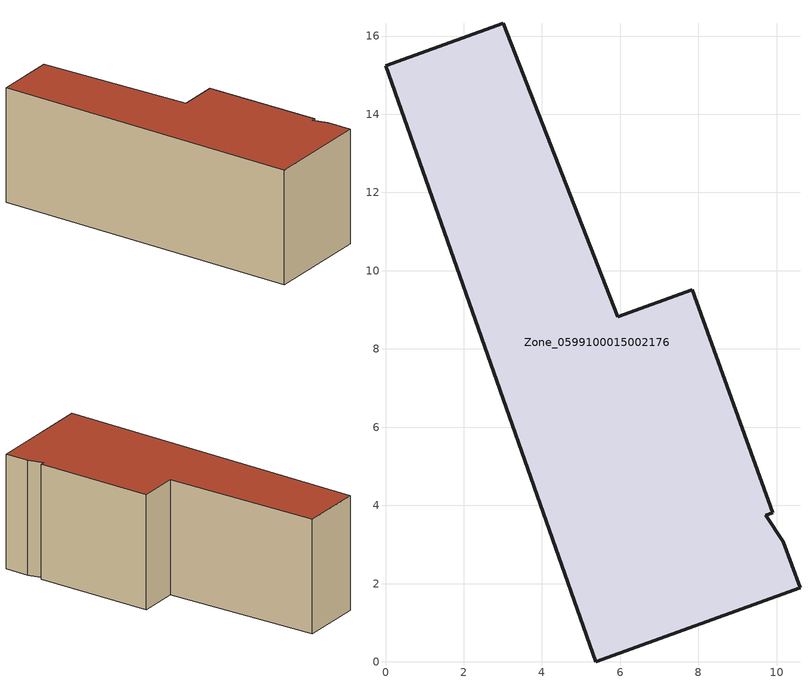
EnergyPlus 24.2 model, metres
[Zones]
Zone_0599100015002176
 floor ground (C_G): 5.37,0 0,15.24 3.01,16.33 5.94,8.82 7.84,9.51 9.9,3.82 9.72,3.75 10.17,3.07 10.6,1.9 z1.04
 wall outside (C_F): 5.94,8.82 3.01,16.33 0,15.24 5.37,0 10.6,1.9 10.17,3.07 9.72,3.75 9.9,3.82 7.84,9.51 5.94,8.82 z1.04:7.07
 roof outside (C_R): 10.17,3.07 9.72,3.75 9.9,3.82 7.84,9.51 5.94,8.82 3.01,16.33 0,15.24 5.37,0 10.6,1.9 z7.07
[BUILDING]
Pand.0599100015002176: North Axis=0; Terrain=City; Loads Convergence Tolerance Value=0.04; Temperature Convergence Tolerance Value=0.4; Solar Distribution=FullExterior; Maximum Number of Warmup Days=25; Minimum Number of Warmup Days=1
[Site:Location]
Rotterdam.The.Hague.AP_ZH_NLD Design_Conditions: Latitude=51.96; Longitude=4.45; Time Zone=1; Elevation=-4.5
[SITE:GROUNDTEMPERATURE:BUILDINGSURFACE]
18, 18, 18, 18, 18, 18, 18, 18, 18, 18, 18, 18
[MATERIAL] Thermal Absorptance=0.9; Solar Absorptance=0.7; Visible Absorptance=0.7
Name | Roughness | Thickness | Conductivity | Density | Specific Heat
G.TC.1946 | MediumSmooth | 0.15 | 1 | 540 | 1210
F.TC.1946 | Rough | 0.3 | 0.857143 | 1920 | 840
R.TC.1946 | MediumRough | 0.2 | 0.909091 | 1500 | 1000
[CONSTRUCTION]
C_G: G.TC.1946
C_F: F.TC.1946
C_R: R.TC.1946
[ZONE]
Zone_0599100015002176: Type=1; Multiplier=1; Ceiling Height=Autocalculate; Volume=Autocalculate; Floor Area=autocalculate; Part of Total Floor Area=Yes
[ZONEINFILTRATION:DESIGNFLOWRATE]
Infil_Zone_0599100015002176: Zone or ZoneList or Space or SpaceList=Zone_0599100015002176; Schedule=AlwaysOn; Design Flow Rate Calculation Method=Flow/Area; Flow Rate per Floor Area=0.003; Constant Term Coefficient=1; Temperature Term Coefficient=0; Velocity Term Coefficient=0; Velocity Squared Term Coefficient=0
[HVACTEMPLATE:ZONE:IDEALLOADSAIRSYSTEM]
Zone_0599100015002176: Maximum Heating Supply Air Temperature=50; Minimum Cooling Supply Air Temperature=13; Maximum Heating Supply Air Humidity Ratio=0.0156; Minimum Cooling Supply Air Humidity Ratio=0.0077; Heating Limit=NoLimit; Cooling Limit=NoLimit; Dehumidification Control Type=ConstantSensibleHeatRatio; Cooling Sensible Heat Ratio=0.7; Dehumidification Setpoint=60; Humidification Control Type=None; Humidification Setpoint=30; Outdoor Air Method=None; Outdoor Air Flow Rate per Person=0.00944; Outdoor Air Flow Rate per Zone Floor Area=0; Outdoor Air Flow Rate per Zone=0; Demand Controlled Ventilation Type=None; Outdoor Air Economizer Type=NoEconomizer; Heat Recovery Type=None; Sensible Heat Recovery Effectiveness=0.7; Latent Heat Recovery Effectiveness=0.65
[ZONECONTROL:THERMOSTAT]
ThermostatControl_Zone_0599100015002176: Zone or ZoneList=Zone_0599100015002176; Control Type Schedule=DualSetpointControlType; Control 1=Thermostat_Zone_0599100015002176; Temperature Difference Between Cutout And Setpoint=0
[THERMOSTATSETPOINT:DUALSETPOINT]
Thermostat_Zone_0599100015002176: Heating Setpoint Temperature Schedule=HeatingSetpoint_Zone_0599100015002176; Cooling Setpoint Temperature Schedule=CoolingSetpoint_Zone_0599100015002176
[SCHEDULE:COMPACT]
HeatingSetpoint_Zone_0599100015002176: Through: 12/31, For: AllDays, Until: 24:00, 21
CoolingSetpoint_Zone_0599100015002176: Through: 12/31, For: AllDays, Until: 24:00, 24
DualSetpointControlType: Through: 12/31, For: AllDays, Until: 24:00, 4
AlwaysOn: Through: 12/31, For: AllDays, Until: 24:00, 1
